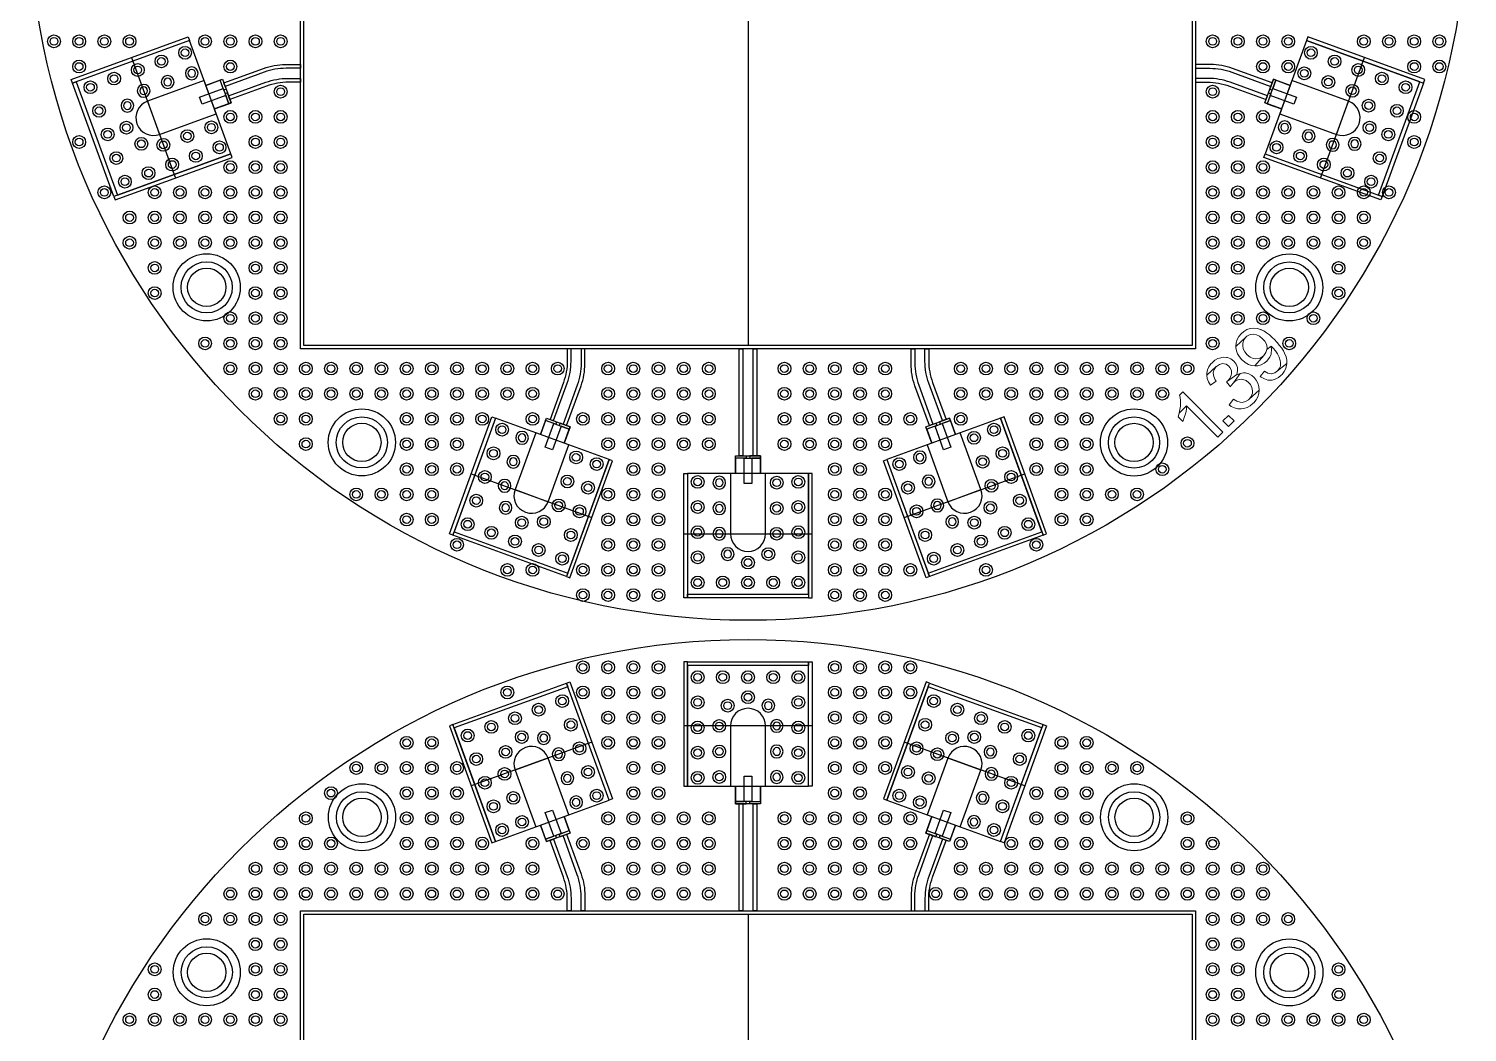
# Model space of a CAD drawing. Header units: inches. Extents: x -5.7 to 21.7, y 0 to 16.
# Drawn here: x 7.885 to 10.135, y 3.963 to 5.534 of the extents above; entities that cross this region are included whole.
import ezdxf

# ---------------------------------------------------------------- set-up
doc = ezdxf.new("R2010")
doc.units = ezdxf.units.IN
doc.header["$MEASUREMENT"] = 0
doc.layers.get('0').update_dxf_attribs({"linetype": 'CONTINUOUS'})
for name, color, linetype in [('BACKMETALIZENEGATIVE', 7, 'CONTINUOUS'), ('COMMENTS', 11, 'CONTINUOUS'), ('FRONTMETALLIZE', 90, 'CONTINUOUS'), ('HOLES', 1, 'CONTINUOUS'), ('VIA', 4, 'CONTINUOUS')]:
    doc.layers.add(name, color=color, linetype=linetype)

# ---------------------------------------------------------------- blocks, each defined once
blk = doc.blocks.new('VIA012')
at = {"layer": 'COMMENTS'}
blk.add_circle((0, 0), 0.01, dxfattribs=at)
at = {"layer": 'VIA'}
blk.add_circle((0, 0), 0.006, dxfattribs=at)
blk = doc.blocks.new('DuoDecaPCB_v2')
at = {"layer": 'BACKMETALIZENEGATIVE'}
blk.add_lwpolyline([(-0.7, 0.7), (0.7, 0.7), (0.7, -0.7), (-0.7, -0.7)], close=True, dxfattribs=at)
for centre, radius in [((0, 0), 1.125), ((-0.6038, 0.8467), 0.04), ((0.604, 0.8466), 0.04), ((-0.8466, 0.604), 0.04), ((0.8467, 0.6038), 0.04), ((-0.8467, -0.6038), 0.04), ((0.8466, -0.604), 0.04), ((-0.604, -0.8466), 0.04), ((0.6038, -0.8467), 0.04)]:
    blk.add_circle(centre, radius, dxfattribs=at)
at = {"layer": 'COMMENTS'}
for p, q in [((0.1004, 0.9896), (-0.1004, 0.9896)), ((-0.2441, 0.9643), (-0.4328, 0.8956)), ((0.4328, 0.8956), (0.2441, 0.9643)), ((0, 0.695), (0, -0.695)), ((-0.9643, -0.2441), (-0.8956, -0.4328)), ((0.8956, -0.4328), (0.9643, -0.2441)), ((-0.4328, -0.8956), (-0.2441, -0.9643)), ((0.2441, -0.9643), (0.4328, -0.8956)), ((-0.1004, -0.9896), (0.1004, -0.9896))]:
    blk.add_line(p, q, dxfattribs=at)
for points in [[(-0.0945, 0.8951), (0.0945, 0.8951), (0.0945, 1.0841), (-0.0945, 1.0841)], [(-0.3949, 0.8088), (-0.2174, 0.8735), (-0.282, 1.051), (-0.4596, 0.9864)], [(0.2174, 0.8735), (0.3949, 0.8088), (0.4596, 0.9864), (0.282, 1.051)], [(-0.0276, 0.8951), (0.0276, 0.8951), (0.0276, 0.9896), (-0.0276, 0.9896)], [(-0.332, 0.8317), (-0.2803, 0.8506), (-0.3126, 0.9394), (-0.3644, 0.9205)], [(0.2803, 0.8506), (0.332, 0.8317), (0.3644, 0.9205), (0.3126, 0.9394)], [(-0.0059, 0.8715), (-0.0059, 0.9109), (0.0059, 0.9109), (0.0059, 0.8715)], [(-0.0197, 0.8676), (-0.0197, 0.8951), (0.0197, 0.8951), (0.0197, 0.8676)], [(-0.3036, 0.8169), (-0.3171, 0.8539), (-0.306, 0.858), (-0.2925, 0.821)], [(0.2925, 0.821), (0.306, 0.858), (0.3171, 0.8539), (0.3036, 0.8169)], [(-0.3152, 0.8085), (-0.3246, 0.8344), (-0.2877, 0.8479), (-0.2782, 0.822)], [(0.2782, 0.822), (0.2877, 0.8479), (0.3246, 0.8344), (0.3152, 0.8085)], [(-0.8088, -0.3949), (-0.8735, -0.2174), (-1.051, -0.282), (-0.9864, -0.4596)], [(0.8735, -0.2174), (0.8088, -0.3949), (0.9864, -0.4596), (1.051, -0.282)], [(-0.8317, -0.332), (-0.8506, -0.2803), (-0.9394, -0.3126), (-0.9205, -0.3644)], [(-0.8085, -0.3152), (-0.8344, -0.3246), (-0.8479, -0.2877), (-0.822, -0.2782)], [(0.822, -0.2782), (0.8479, -0.2877), (0.8344, -0.3246), (0.8085, -0.3152)], [(0.8506, -0.2803), (0.8317, -0.332), (0.9205, -0.3644), (0.9394, -0.3126)], [(-0.8169, -0.3036), (-0.8539, -0.3171), (-0.858, -0.306), (-0.821, -0.2925)], [(0.821, -0.2925), (0.858, -0.306), (0.8539, -0.3171), (0.8169, -0.3036)], [(-0.2174, -0.8735), (-0.3949, -0.8088), (-0.4596, -0.9864), (-0.282, -1.051)], [(-0.2782, -0.822), (-0.2877, -0.8479), (-0.3246, -0.8344), (-0.3152, -0.8085)], [(0.3949, -0.8088), (0.2174, -0.8735), (0.282, -1.051), (0.4596, -0.9864)], [(0.3152, -0.8085), (0.3246, -0.8344), (0.2877, -0.8479), (0.2782, -0.822)], [(-0.2803, -0.8506), (-0.332, -0.8317), (-0.3644, -0.9205), (-0.3126, -0.9394)], [(-0.2925, -0.821), (-0.306, -0.858), (-0.3171, -0.8539), (-0.3036, -0.8169)], [(0.332, -0.8317), (0.2803, -0.8506), (0.3126, -0.9394), (0.3644, -0.9205)], [(0.3036, -0.8169), (0.3171, -0.8539), (0.306, -0.858), (0.2925, -0.821)], [(0.0197, -0.8676), (0.0197, -0.8951), (-0.0197, -0.8951), (-0.0197, -0.8676)], [(0.0059, -0.8715), (0.0059, -0.9109), (-0.0059, -0.9109), (-0.0059, -0.8715)], [(0.0945, -0.8951), (-0.0945, -0.8951), (-0.0945, -1.0841), (0.0945, -1.0841)], [(0.0276, -0.8951), (-0.0276, -0.8951), (-0.0276, -0.9896), (0.0276, -0.9896)]]:
    blk.add_lwpolyline(points, close=True, dxfattribs=at)
for centre in [(-0.6038, 0.8467), (0.604, 0.8466), (-0.8466, 0.604), (0.8467, 0.6038), (-0.8467, -0.6038), (0.8466, -0.604), (-0.604, -0.8466), (0.6038, -0.8467)]:
    blk.add_circle(centre, 0.0525, dxfattribs=at)
at = {"layer": 'FRONTMETALLIZE'}
for points in [[(-0.1004, 1.09), (-0.1004, 0.8951), (-0.0945, 0.8951), (-0.0945, 1.09)], [(0.0945, 1.09), (0.0945, 1.0841), (-0.0945, 1.0841), (-0.0945, 1.09)], [(0.1004, 1.09), (0.1004, 0.8951), (0.0945, 0.8951), (0.0945, 1.09)], [(-0.2785, 1.0586), (-0.2118, 0.8755), (-0.2174, 0.8735), (-0.284, 1.0566)], [(0.2785, 1.0586), (0.2118, 0.8755), (0.2174, 0.8735), (0.284, 1.0566)], [(-0.284, 1.0566), (-0.282, 1.051), (-0.4596, 0.9864), (-0.4616, 0.9919)], [(0.4616, 0.9919), (0.4596, 0.9864), (0.282, 1.051), (0.284, 1.0566)], [(-0.4671, 0.9899), (-0.4005, 0.8068), (-0.3949, 0.8088), (-0.4616, 0.9919)], [(0.4671, 0.9899), (0.4005, 0.8068), (0.3949, 0.8088), (0.4616, 0.9919)], [(-0.0197, 0.8715), (-0.0197, 0.8676), (-0.003, 0.8676), (-0.003, 0.8715)], [(-0.0079, 0.8676), (-0.0079, 0.7), (-0.0138, 0.7), (-0.0138, 0.8676)], [(0.0197, 0.8715), (0.0197, 0.8676), (0.003, 0.8676), (0.003, 0.8715)], [(0.0079, 0.7), (0.0079, 0.8676), (0.0138, 0.8676), (0.0138, 0.7)], [(-0.3166, 0.8122), (-0.3152, 0.8085), (-0.2995, 0.8142), (-0.3008, 0.8179)], [(-0.2796, 0.8257), (-0.2782, 0.822), (-0.2939, 0.8162), (-0.2953, 0.8199)], [(0.2796, 0.8257), (0.2782, 0.822), (0.2939, 0.8162), (0.2953, 0.8199)], [(0.3166, 0.8122), (0.3152, 0.8085), (0.2995, 0.8142), (0.3008, 0.8179)], [(-0.7, 0.7), (0.7, 0.7), (0.7, -0.7), (-0.7, -0.7)], [(-1.0586, -0.2785), (-0.8755, -0.2118), (-0.8735, -0.2174), (-1.0566, -0.284)], [(1.0586, -0.2785), (0.8755, -0.2118), (0.8735, -0.2174), (1.0566, -0.284)], [(-1.0566, -0.284), (-1.051, -0.282), (-0.9864, -0.4596), (-0.9919, -0.4616)], [(-0.8257, -0.2796), (-0.822, -0.2782), (-0.8162, -0.2939), (-0.8199, -0.2953)], [(0.8257, -0.2796), (0.822, -0.2782), (0.8162, -0.2939), (0.8199, -0.2953)], [(0.9919, -0.4616), (0.9864, -0.4596), (1.051, -0.282), (1.0566, -0.284)], [(-0.8122, -0.3166), (-0.8085, -0.3152), (-0.8142, -0.2995), (-0.8179, -0.3008)], [(0.8122, -0.3166), (0.8085, -0.3152), (0.8142, -0.2995), (0.8179, -0.3008)], [(-0.9899, -0.4671), (-0.8068, -0.4005), (-0.8088, -0.3949), (-0.9919, -0.4616)], [(0.9899, -0.4671), (0.8068, -0.4005), (0.8088, -0.3949), (0.9919, -0.4616)], [(-0.0079, -0.7), (-0.0079, -0.8676), (-0.0138, -0.8676), (-0.0138, -0.7)], [(0.0079, -0.8676), (0.0079, -0.7), (0.0138, -0.7), (0.0138, -0.8676)], [(-0.4671, -0.9899), (-0.4005, -0.8068), (-0.3949, -0.8088), (-0.4616, -0.9919)], [(-0.3166, -0.8122), (-0.3152, -0.8085), (-0.2995, -0.8142), (-0.3008, -0.8179)], [(0.3166, -0.8122), (0.3152, -0.8085), (0.2995, -0.8142), (0.3008, -0.8179)], [(0.4671, -0.9899), (0.4005, -0.8068), (0.3949, -0.8088), (0.4616, -0.9919)], [(-0.2796, -0.8257), (-0.2782, -0.822), (-0.2939, -0.8162), (-0.2953, -0.8199)], [(0.2796, -0.8257), (0.2782, -0.822), (0.2939, -0.8162), (0.2953, -0.8199)], [(-0.2785, -1.0586), (-0.2118, -0.8755), (-0.2174, -0.8735), (-0.284, -1.0566)], [(-0.0197, -0.8715), (-0.0197, -0.8676), (-0.003, -0.8676), (-0.003, -0.8715)], [(0.0197, -0.8715), (0.0197, -0.8676), (0.003, -0.8676), (0.003, -0.8715)], [(0.2785, -1.0586), (0.2118, -0.8755), (0.2174, -0.8735), (0.284, -1.0566)], [(-0.1004, -1.09), (-0.1004, -0.8951), (-0.0945, -0.8951), (-0.0945, -1.09)], [(0.1004, -1.09), (0.1004, -0.8951), (0.0945, -0.8951), (0.0945, -1.09)], [(-0.4616, -0.9919), (-0.4596, -0.9864), (-0.282, -1.051), (-0.284, -1.0566)], [(0.284, -1.0566), (0.282, -1.051), (0.4596, -0.9864), (0.4616, -0.9919)], [(-0.0945, -1.09), (-0.0945, -1.0841), (0.0945, -1.0841), (0.0945, -1.09)]]:
    blk.add_lwpolyline(points, close=True, dxfattribs=at)
for points in [[(0.0059, 0.8715), (0.0197, 0.8715), (0.0197, 0.8951), (0.0276, 0.8951), (0.0276, 0.9896, 1), (-0.0276, 0.9896), (-0.0276, 0.8951), (-0.0197, 0.8951), (-0.0197, 0.8715), (-0.0059, 0.8715), (-0.0059, 0.9109), (0.0059, 0.9109), (0.0059, 0.8715)], [(-0.2925, 0.821), (-0.2796, 0.8257), (-0.2877, 0.8479), (-0.2803, 0.8506), (-0.3126, 0.9394, 1), (-0.3644, 0.9205), (-0.332, 0.8317), (-0.3246, 0.8344), (-0.3166, 0.8122), (-0.3036, 0.8169), (-0.3171, 0.8539), (-0.306, 0.858), (-0.2925, 0.821)], [(0.3036, 0.8169), (0.3166, 0.8122), (0.3246, 0.8344), (0.332, 0.8317), (0.3644, 0.9205, 1), (0.3126, 0.9394), (0.2803, 0.8506), (0.2877, 0.8479), (0.2796, 0.8257), (0.2925, 0.821), (0.306, 0.858), (0.3171, 0.8539), (0.3036, 0.8169)], [(-0.3041, 0.8125), (-0.2828, 0.754, -0.087489), (-0.2768, 0.7198), (-0.2768, 0.7), (-0.2827, 0.7), (-0.2827, 0.7187, 0.087489), (-0.2887, 0.7529), (-0.3097, 0.8105)], [(-0.261, 0.7), (-0.261, 0.7226, 0.087489), (-0.2671, 0.7568), (-0.2893, 0.8179), (-0.2838, 0.82), (-0.2612, 0.7578, -0.087489), (-0.2551, 0.7236), (-0.2551, 0.7)], [(0.261, 0.7), (0.261, 0.7226, -0.087489), (0.2671, 0.7568), (0.2893, 0.8179), (0.2838, 0.82), (0.2612, 0.7578, 0.087489), (0.2551, 0.7236), (0.2551, 0.7)], [(0.3041, 0.8125), (0.2828, 0.754, 0.087489), (0.2768, 0.7198), (0.2768, 0.7), (0.2827, 0.7), (0.2827, 0.7187, -0.087489), (0.2887, 0.7529), (0.3097, 0.8105)], [(-0.7, -0.261), (-0.7226, -0.261, 0.087489), (-0.7568, -0.2671), (-0.8179, -0.2893), (-0.82, -0.2838), (-0.7578, -0.2612, -0.087489), (-0.7236, -0.2551), (-0.7, -0.2551)], [(0.7, -0.261), (0.7226, -0.261, -0.087489), (0.7568, -0.2671), (0.8179, -0.2893), (0.82, -0.2838), (0.7578, -0.2612, 0.087489), (0.7236, -0.2551), (0.7, -0.2551)], [(-0.821, -0.2925), (-0.8257, -0.2796), (-0.8479, -0.2877), (-0.8506, -0.2803), (-0.9394, -0.3126, 1), (-0.9205, -0.3644), (-0.8317, -0.332), (-0.8344, -0.3246), (-0.8122, -0.3166), (-0.8169, -0.3036), (-0.8539, -0.3171), (-0.858, -0.306), (-0.821, -0.2925)], [(-0.8125, -0.3041), (-0.754, -0.2828, -0.087489), (-0.7198, -0.2768), (-0.7, -0.2768), (-0.7, -0.2827), (-0.7187, -0.2827, 0.087489), (-0.7529, -0.2887), (-0.8105, -0.3097)], [(0.8125, -0.3041), (0.754, -0.2828, 0.087489), (0.7198, -0.2768), (0.7, -0.2768), (0.7, -0.2827), (0.7187, -0.2827, -0.087489), (0.7529, -0.2887), (0.8105, -0.3097)], [(0.8169, -0.3036), (0.8122, -0.3166), (0.8344, -0.3246), (0.8317, -0.332), (0.9205, -0.3644, 1), (0.9394, -0.3126), (0.8506, -0.2803), (0.8479, -0.2877), (0.8257, -0.2796), (0.821, -0.2925), (0.858, -0.306), (0.8539, -0.3171), (0.8169, -0.3036)], [(-0.3041, -0.8125), (-0.2828, -0.754, 0.087489), (-0.2768, -0.7198), (-0.2768, -0.7), (-0.2827, -0.7), (-0.2827, -0.7187, -0.087489), (-0.2887, -0.7529), (-0.3097, -0.8105)], [(-0.261, -0.7), (-0.261, -0.7226, -0.087489), (-0.2671, -0.7568), (-0.2893, -0.8179), (-0.2838, -0.82), (-0.2612, -0.7578, 0.087489), (-0.2551, -0.7236), (-0.2551, -0.7)], [(0.261, -0.7), (0.261, -0.7226, 0.087489), (0.2671, -0.7568), (0.2893, -0.8179), (0.2838, -0.82), (0.2612, -0.7578, -0.087489), (0.2551, -0.7236), (0.2551, -0.7)], [(0.3041, -0.8125), (0.2828, -0.754, -0.087489), (0.2768, -0.7198), (0.2768, -0.7), (0.2827, -0.7), (0.2827, -0.7187, 0.087489), (0.2887, -0.7529), (0.3097, -0.8105)], [(-0.3036, -0.8169), (-0.3166, -0.8122), (-0.3246, -0.8344), (-0.332, -0.8317), (-0.3644, -0.9205, 1), (-0.3126, -0.9394), (-0.2803, -0.8506), (-0.2877, -0.8479), (-0.2796, -0.8257), (-0.2925, -0.821), (-0.306, -0.858), (-0.3171, -0.8539), (-0.3036, -0.8169)], [(0.2925, -0.821), (0.2796, -0.8257), (0.2877, -0.8479), (0.2803, -0.8506), (0.3126, -0.9394, 1), (0.3644, -0.9205), (0.332, -0.8317), (0.3246, -0.8344), (0.3166, -0.8122), (0.3036, -0.8169), (0.3171, -0.8539), (0.306, -0.858), (0.2925, -0.821)], [(-0.0059, -0.8715), (-0.0197, -0.8715), (-0.0197, -0.8951), (-0.0276, -0.8951), (-0.0276, -0.9896, 1), (0.0276, -0.9896), (0.0276, -0.8951), (0.0197, -0.8951), (0.0197, -0.8715), (0.0059, -0.8715), (0.0059, -0.9109), (-0.0059, -0.9109), (-0.0059, -0.8715)]]:
    blk.add_lwpolyline(points, format="xyb", close=True, dxfattribs=at)
at = {"layer": 'FRONTMETALLIZE', "lineweight": 0}
for points in [[(0.7712, -0.6764), (0.7712, -0.6764), (0.7675, -0.6809), (0.7649, -0.6856), (0.7634, -0.6907), (0.763, -0.6963), (0.7785, -0.6818), (0.7805, -0.6801), (0.7853, -0.6778), (0.7909, -0.6772), (0.7953, -0.6781), (0.8002, -0.6804), (0.8049, -0.6842), (0.8082, -0.6882), (0.8108, -0.693), (0.8118, -0.698), (0.8117, -0.7009), (0.8184, -0.696), (0.82, -0.6975), (0.8214, -0.699), (0.8251, -0.7034), (0.8282, -0.708), (0.831, -0.7134), (0.8326, -0.7182), (0.8331, -0.7214), (0.8327, -0.727), (0.8314, -0.7302), (0.828, -0.7348), (0.8428, -0.7233), (0.8427, -0.718), (0.8416, -0.7126), (0.8394, -0.7069), (0.8376, -0.7034), (0.8349, -0.6992), (0.8316, -0.6947), (0.8276, -0.6901), (0.8229, -0.6852), (0.8204, -0.6827), (0.8155, -0.6784), (0.811, -0.6748), (0.8067, -0.6721), (0.8027, -0.6702), (0.8021, -0.67), (0.7965, -0.6684), (0.791, -0.6679), (0.7857, -0.6685), (0.7804, -0.6701), (0.7755, -0.6728)], [(0.763, -0.6963), (0.763, -0.6978), (0.7639, -0.703), (0.7658, -0.7079), (0.7687, -0.7127), (0.7726, -0.7172), (0.7733, -0.7179), (0.7779, -0.7216), (0.7827, -0.7244), (0.7877, -0.7261), (0.7929, -0.7267), (0.8068, -0.7105), (0.8044, -0.7126), (0.7996, -0.715), (0.7941, -0.7157), (0.7903, -0.7152), (0.7854, -0.7132), (0.7808, -0.7096), (0.7808, -0.7096), (0.7771, -0.705), (0.7747, -0.7001), (0.7738, -0.6949), (0.7738, -0.6914), (0.7754, -0.6862), (0.7785, -0.6818)], [(0.8117, -0.7009), (0.8101, -0.706), (0.8068, -0.7105), (0.7929, -0.7267), (0.7973, -0.7265), (0.8026, -0.7252), (0.8073, -0.7227), (0.8117, -0.7192), (0.8128, -0.718), (0.816, -0.7134), (0.8181, -0.7082), (0.8183, -0.7071), (0.819, -0.7015), (0.8184, -0.696)], [(0.7258, -0.7218), (0.7241, -0.7236), (0.7208, -0.7283), (0.7186, -0.7332), (0.7176, -0.7384), (0.7175, -0.7412), (0.7323, -0.7279), (0.7326, -0.7276), (0.7373, -0.7245), (0.7424, -0.7233), (0.7477, -0.7243), (0.7523, -0.7274), (0.7539, -0.7293), (0.7563, -0.7341), (0.7563, -0.7393), (0.7558, -0.7412), (0.7535, -0.7463), (0.75, -0.7507), (0.7647, -0.7403), (0.7659, -0.7346), (0.7656, -0.7293), (0.7637, -0.7242), (0.7604, -0.7197), (0.7598, -0.7192), (0.7553, -0.716), (0.75, -0.7139), (0.7485, -0.7136), (0.7431, -0.7134), (0.7374, -0.7145), (0.735, -0.7154), (0.7302, -0.7181)], [(0.7175, -0.7412), (0.7183, -0.7464), (0.7202, -0.7517), (0.7232, -0.7568), (0.7322, -0.7505), (0.7308, -0.7484), (0.7284, -0.7432), (0.7276, -0.7382), (0.7276, -0.7378), (0.729, -0.7326), (0.7323, -0.7279)], [(0.7487, -0.7519), (0.7546, -0.7595), (0.7559, -0.7574), (0.7592, -0.7532), (0.7697, -0.7386), (0.7645, -0.741), (0.7647, -0.7403), (0.75, -0.7507)], [(0.7697, -0.7386), (0.7592, -0.7532), (0.7613, -0.7513), (0.766, -0.7487), (0.7713, -0.7478), (0.7739, -0.748), (0.779, -0.7497), (0.7836, -0.7531), (0.7859, -0.7559), (0.7883, -0.7608), (0.7892, -0.7661), (0.7889, -0.7695), (0.7871, -0.7746), (0.7838, -0.779), (0.7995, -0.7647), (0.7991, -0.7591), (0.7976, -0.7539), (0.7951, -0.7491), (0.7915, -0.7448), (0.7883, -0.7419), (0.7834, -0.7391), (0.7784, -0.7377), (0.775, -0.7376)], [(0.8078, -0.7353), (0.8011, -0.7433), (0.8027, -0.7445), (0.8078, -0.7473), (0.8129, -0.7489), (0.8181, -0.7492), (0.8197, -0.749), (0.8248, -0.7477), (0.8296, -0.7451), (0.8342, -0.7413), (0.8353, -0.7402), (0.8387, -0.7356), (0.8412, -0.7307), (0.8425, -0.7255), (0.8428, -0.7233), (0.828, -0.7348), (0.824, -0.7378), (0.8189, -0.7392), (0.8182, -0.7392), (0.8132, -0.7382)], [(0.7592, -0.779), (0.7526, -0.7877), (0.7559, -0.7902), (0.7608, -0.7926), (0.766, -0.794), (0.7715, -0.7942), (0.7758, -0.7937), (0.7808, -0.792), (0.7856, -0.7893), (0.7901, -0.7854), (0.7911, -0.7844), (0.7947, -0.7799), (0.7973, -0.7751), (0.7989, -0.77), (0.7995, -0.7647), (0.7838, -0.779), (0.7831, -0.7797), (0.7784, -0.7828), (0.7731, -0.7839), (0.7699, -0.7837), (0.7648, -0.7821)], [(0.6799, -0.7676), (0.675, -0.7726), (0.6759, -0.776), (0.6766, -0.7815), (0.6765, -0.7878), (0.6764, -0.7899), (0.6756, -0.7953), (0.6744, -0.8008), (0.6861, -0.7892), (0.7351, -0.8382), (0.7428, -0.8305)], [(0.6744, -0.8008), (0.6726, -0.8064), (0.6801, -0.8138), (0.6806, -0.8127), (0.6824, -0.8076), (0.6842, -0.8018), (0.6846, -0.8002), (0.6857, -0.7944), (0.6861, -0.7892)], [(0.7516, -0.8218), (0.7428, -0.813), (0.7516, -0.8043), (0.7603, -0.813), (0.7516, -0.8218)]]:
    blk.add_lwpolyline(points, close=True, dxfattribs=at)
at = {"layer": 'FRONTMETALLIZE'}
for centre, radius in [((0, 0), 1.125), ((-0.6038, 0.8467), 0.04), ((0.604, 0.8466), 0.04), ((-0.8466, 0.604), 0.04), ((0.8467, 0.6038), 0.04), ((-0.8467, -0.6038), 0.04), ((0.8466, -0.604), 0.04), ((-0.604, -0.8466), 0.04), ((0.6038, -0.8467), 0.04)]:
    blk.add_circle(centre, radius, dxfattribs=at)
at = {"layer": 'HOLES'}
blk.add_lwpolyline([(-0.695, 0.695), (0.695, 0.695), (0.695, -0.695), (-0.695, -0.695)], close=True, dxfattribs=at)
for centre in [(-0.6038, 0.8467), (0.604, 0.8466), (-0.8466, 0.604), (0.8467, 0.6038), (-0.8467, -0.6038), (0.8466, -0.604), (-0.604, -0.8466), (0.6038, -0.8467)]:
    blk.add_circle(centre, 0.03, dxfattribs=at)
at = {"layer": 'VIA'}
for p, rotation in [((-0.2582, 1.0814), 89.99999999989895), ((-0.2188, 1.0814), 89.99999999989895), ((-0.1794, 1.0814), 89.99999999989895), ((-0.14, 1.0814), 89.99999999989895), ((0.1358, 1.0814), 89.99999999989895), ((0.1752, 1.0814), 89.99999999989895), ((0.2146, 1.0814), 89.99999999989895), ((0.254, 1.0814), 89.99999999989895), ((-0.3764, 1.042), 89.99999999989895), ((-0.2906, 1.0285), 20), ((-0.2582, 1.042), 89.99999999989895), ((-0.2188, 1.042), 89.99999999989895), ((-0.1794, 1.042), 89.99999999989895), ((-0.14, 1.042), 89.99999999989895), ((-0.0318, 1.0214), 314.9999999999997), ((0, 1.0346), 269.9999999999999), ((0.1358, 1.042), 89.99999999989895), ((0.1752, 1.042), 89.99999999989895), ((0.2146, 1.042), 89.99999999989895), ((0.254, 1.042), 89.99999999989895), ((0.2906, 1.0285), 340), ((-0.3645, 1.0016), 20), ((-0.3275, 1.015), 20), ((-0.2188, 1.0026), 89.99999999989895), ((-0.1794, 1.0026), 89.99999999989895), ((-0.14, 1.0026), 89.99999999989895), ((0.1358, 1.0026), 89.99999999989895), ((0.1752, 1.0026), 89.99999999989895), ((0.2146, 1.0026), 89.99999999989895), ((0.3275, 1.015), 340), ((0.3645, 1.0016), 340), ((-0.4015, 0.9881), 20), ((-0.2771, 0.9915), 20), ((0.2771, 0.9915), 340), ((0.4015, 0.9881), 340), ((-0.534, 0.9632), 89.99999999989895), ((-0.4946, 0.9632), 89.99999999989895), ((-0.4385, 0.9746), 20), ((-0.3539, 0.9722), 289.9999999999999), ((-0.2188, 0.9632), 89.99999999989895), ((-0.1794, 0.9632), 89.99999999989895), ((-0.14, 0.9632), 89.99999999989895), ((0.1358, 0.9632), 89.99999999989895), ((0.1752, 0.9632), 89.99999999989895), ((0.2146, 0.9632), 89.99999999989895), ((0.3194, 0.9707), 294.9999999999997), ((0.3539, 0.9722), 249.9999999999999), ((0.4385, 0.9746), 340), ((0.4904, 0.9632), 89.99999999989895), ((0.5298, 0.9632), 89.99999999989895), ((-0.4251, 0.9377), 20), ((-0.3792, 0.9489), 334.9999999999996), ((-0.2636, 0.9545), 20), ((0.2636, 0.9545), 340), ((0.2962, 0.9453), 340), ((0.4251, 0.9377), 340), ((-0.6128, 0.9238), 89.99999999989895), ((-0.5734, 0.9238), 89.99999999989895), ((-0.534, 0.9238), 89.99999999989895), ((-0.4946, 0.9238), 89.99999999989895), ((-0.4552, 0.9238), 89.99999999989895), ((-0.3808, 0.9145), 20), ((-0.2502, 0.9175), 20), ((-0.1794, 0.9238), 89.99999999989895), ((-0.14, 0.9238), 89.99999999989895), ((0.1358, 0.9238), 89.99999999989895), ((0.1752, 0.9238), 89.99999999989895), ((0.2146, 0.9238), 89.99999999989895), ((0.2502, 0.9175), 340), ((0.4904, 0.9238), 89.99999999989895), ((0.5298, 0.9238), 89.99999999989895), ((0.5692, 0.9238), 89.99999999989895), ((0.6086, 0.9238), 89.99999999989895), ((-0.4116, 0.9007), 20), ((0.2825, 0.9077), 340), ((0.4116, 0.9007), 340), ((-0.6522, 0.8844), 89.99999999989895), ((-0.534, 0.8844), 89.99999999989895), ((-0.4946, 0.8844), 89.99999999989895), ((-0.4552, 0.8844), 89.99999999989895), ((-0.3671, 0.8769), 20), ((-0.2367, 0.8805), 20), ((-0.1794, 0.8844), 89.99999999989895), ((-0.14, 0.8844), 89.99999999989895), ((0.1358, 0.8844), 89.99999999989895), ((0.1752, 0.8844), 89.99999999989895), ((0.2367, 0.8805), 340), ((0.2688, 0.8701), 340), ((0.451, 0.8844), 89.99999999989895), ((0.4904, 0.8844), 89.99999999989895), ((0.5298, 0.8844), 89.99999999989895), ((-0.6916, 0.845), 89.99999999989895), ((-0.534, 0.845), 89.99999999989895), ((-0.4946, 0.845), 89.99999999989895), ((-0.4552, 0.845), 89.99999999989895), ((-0.3981, 0.8637), 20), ((-0.2188, 0.845), 89.99999999989895), ((-0.1794, 0.845), 89.99999999989895), ((-0.14, 0.845), 89.99999999989895), ((-0.1006, 0.845), 89.99999999989895), ((-0.0612, 0.845), 89.99999999989895), ((0.057, 0.845), 89.99999999989895), ((0.0964, 0.845), 89.99999999989895), ((0.1358, 0.845), 89.99999999989895), ((0.1752, 0.845), 89.99999999989895), ((0.2146, 0.845), 89.99999999989895), ((0.254, 0.845), 89.99999999989895), ((0.3981, 0.8637), 340), ((0.451, 0.845), 89.99999999989895), ((0.4904, 0.845), 89.99999999989895), ((0.5298, 0.845), 89.99999999989895), ((0.6874, 0.845), 89.99999999989895), ((-0.3847, 0.8267), 20), ((-0.3534, 0.8394), 20), ((0.3847, 0.8267), 340), ((-0.731, 0.8056), 89.99999999989895), ((-0.6916, 0.8056), 89.99999999989895), ((-0.6522, 0.8056), 89.99999999989895), ((-0.534, 0.8056), 89.99999999989895), ((-0.4946, 0.8056), 89.99999999989895), ((-0.4552, 0.8056), 89.99999999989895), ((-0.4158, 0.8056), 89.99999999989895), ((-0.337, 0.8056), 89.99999999989895), ((-0.2582, 0.8056), 89.99999999989895), ((-0.2188, 0.8056), 89.99999999989895), ((-0.1794, 0.8056), 89.99999999989895), ((-0.14, 0.8056), 89.99999999989895), ((-0.1006, 0.8056), 89.99999999989895), ((-0.0612, 0.8056), 89.99999999989895), ((0.057, 0.8056), 89.99999999989895), ((0.0964, 0.8056), 89.99999999989895), ((0.1358, 0.8056), 89.99999999989895), ((0.1752, 0.8056), 89.99999999989895), ((0.2146, 0.8056), 89.99999999989895), ((0.254, 0.8056), 89.99999999989895), ((0.3328, 0.8056), 89.99999999989895), ((0.4116, 0.8056), 89.99999999989895), ((0.451, 0.8056), 89.99999999989895), ((0.4904, 0.8056), 89.99999999989895), ((0.5298, 0.8056), 89.99999999989895), ((0.6874, 0.8056), 89.99999999989895), ((0.7268, 0.8056), 89.99999999989895), ((-0.7704, 0.7662), 89.99999999989895), ((-0.731, 0.7662), 89.99999999989895), ((-0.6916, 0.7662), 89.99999999989895), ((-0.6522, 0.7662), 89.99999999989895), ((-0.6128, 0.7662), 89.99999999989895), ((-0.5734, 0.7662), 89.99999999989895), ((-0.534, 0.7662), 89.99999999989895), ((-0.4946, 0.7662), 89.99999999989895), ((-0.4552, 0.7662), 89.99999999989895), ((-0.4158, 0.7662), 89.99999999989895), ((-0.3764, 0.7662), 89.99999999989895), ((-0.337, 0.7662), 89.99999999989895), ((-0.2188, 0.7662), 89.99999999989895), ((-0.1794, 0.7662), 89.99999999989895), ((-0.14, 0.7662), 89.99999999989895), ((-0.1006, 0.7662), 89.99999999989895), ((-0.0612, 0.7662), 89.99999999989895), ((0.057, 0.7662), 89.99999999989895), ((0.0964, 0.7662), 89.99999999989895), ((0.1358, 0.7662), 89.99999999989895), ((0.1752, 0.7662), 89.99999999989895), ((0.2146, 0.7662), 89.99999999989895), ((0.3328, 0.7662), 89.99999999989895), ((0.3722, 0.7662), 89.99999999989895), ((0.4116, 0.7662), 89.99999999989895), ((0.451, 0.7662), 89.99999999989895), ((0.4904, 0.7662), 89.99999999989895), ((0.5298, 0.7662), 89.99999999989895), ((0.5692, 0.7662), 89.99999999989895), ((0.6086, 0.7662), 89.99999999989895), ((0.648, 0.7662), 89.99999999989895), ((0.6874, 0.7662), 89.99999999989895), ((0.7268, 0.7662), 89.99999999989895), ((0.7662, 0.7662), 89.99999999989895), ((0.8056, 0.7662), 89.99999999989895), ((-0.8098, 0.7268), 89.99999999989895), ((-0.7704, 0.7268), 89.99999999989895), ((-0.731, 0.7268), 89.99999999989895), ((-0.6916, 0.7268), 89.99999999989895), ((-0.6522, 0.7268), 89.99999999989895), ((-0.6128, 0.7268), 89.99999999989895), ((-0.5734, 0.7268), 89.99999999989895), ((-0.534, 0.7268), 89.99999999989895), ((-0.4946, 0.7268), 89.99999999989895), ((-0.4552, 0.7268), 89.99999999989895), ((-0.4158, 0.7268), 89.99999999989895), ((-0.3764, 0.7268), 89.99999999989895), ((-0.337, 0.7268), 89.99999999989895), ((-0.2976, 0.7268), 89.99999999989895), ((-0.2188, 0.7268), 89.99999999989895), ((-0.1794, 0.7268), 89.99999999989895), ((-0.14, 0.7268), 89.99999999989895), ((-0.1006, 0.7268), 89.99999999989895), ((-0.0612, 0.7268), 89.99999999989895), ((0.057, 0.7268), 89.99999999989895), ((0.0964, 0.7268), 89.99999999989895), ((0.1358, 0.7268), 89.99999999989895), ((0.1752, 0.7268), 89.99999999989895), ((0.2146, 0.7268), 89.99999999989895), ((0.2934, 0.7268), 89.99999999989895), ((0.3328, 0.7268), 89.99999999989895), ((0.3722, 0.7268), 89.99999999989895), ((0.4116, 0.7268), 89.99999999989895), ((0.451, 0.7268), 89.99999999989895), ((0.4904, 0.7268), 89.99999999989895), ((0.5298, 0.7268), 89.99999999989895), ((0.5692, 0.7268), 89.99999999989895), ((0.6086, 0.7268), 89.99999999989895), ((0.648, 0.7268), 89.99999999989895), ((0.6874, 0.7268), 89.99999999989895), ((0.7268, 0.7268), 89.99999999989895), ((0.7662, 0.7268), 89.99999999989895), ((0.8056, 0.7268), 89.99999999989895), ((-0.8492, 0.6874), 89.99999999989895), ((-0.8098, 0.6874), 89.99999999989895), ((-0.7704, 0.6874), 89.99999999989895), ((-0.731, 0.6874), 89.99999999989895), ((0.7268, 0.6874), 89.99999999989895), ((0.7662, 0.6874), 89.99999999989895), ((0.8056, 0.6874), 89.99999999989895), ((0.845, 0.6874), 89.99999999989895), ((-0.7704, 0.648), 89.99999999989895), ((-0.731, 0.648), 89.99999999989895), ((0.7268, 0.648), 89.99999999989895), ((0.7662, 0.648), 89.99999999989895), ((-0.928, 0.6086), 89.99999999989895), ((-0.7704, 0.6086), 89.99999999989895), ((-0.731, 0.6086), 89.99999999989895), ((0.7268, 0.6086), 89.99999999989895), ((0.7662, 0.6086), 89.99999999989895), ((0.9238, 0.6086), 89.99999999989895), ((-0.928, 0.5692), 89.99999999989895), ((-0.7704, 0.5692), 89.99999999989895), ((-0.731, 0.5692), 89.99999999989895), ((0.7268, 0.5692), 89.99999999989895), ((0.7662, 0.5692), 89.99999999989895), ((0.9238, 0.5692), 89.99999999989895), ((-0.9674, 0.5298), 89.99999999989895), ((-0.928, 0.5298), 89.99999999989895), ((-0.8886, 0.5298), 89.99999999989895), ((-0.8492, 0.5298), 89.99999999989895), ((-0.8098, 0.5298), 89.99999999989895), ((-0.7704, 0.5298), 89.99999999989895), ((-0.731, 0.5298), 89.99999999989895), ((0.7268, 0.5298), 89.99999999989895), ((0.7662, 0.5298), 89.99999999989895), ((0.8056, 0.5298), 89.99999999989895), ((0.845, 0.5298), 89.99999999989895), ((0.8844, 0.5298), 89.99999999989895), ((0.9238, 0.5298), 89.99999999989895), ((0.9632, 0.5298), 89.99999999989895), ((-1.0856, -0.2188), 89.99999999989895), ((-1.0462, -0.2188), 89.99999999989895), ((-1.0068, -0.2188), 89.99999999989895), ((-0.9674, -0.2188), 89.99999999989895), ((-0.8805, -0.2367), 109.9999999999999), ((-0.8492, -0.2188), 89.99999999989895), ((-0.8098, -0.2188), 89.99999999989895), ((-0.7704, -0.2188), 89.99999999989895), ((-0.731, -0.2188), 89.99999999989895), ((0.7268, -0.2188), 89.99999999989895), ((0.7662, -0.2188), 89.99999999989895), ((0.8056, -0.2188), 89.99999999989895), ((0.845, -0.2188), 89.99999999989895), ((0.8805, -0.2367), 249.9999999999999), ((0.9632, -0.2188), 89.99999999989895), ((1.0026, -0.2188), 89.99999999989895), ((1.042, -0.2188), 89.99999999989895), ((1.0814, -0.2188), 89.99999999989895), ((-0.9175, -0.2502), 109.9999999999999), ((0.9175, -0.2502), 249.9999999999999), ((-1.0462, -0.2582), 89.99999999989895), ((-0.9915, -0.2771), 109.9999999999999), ((-0.9545, -0.2636), 109.9999999999999), ((-0.8098, -0.2582), 89.99999999989895), ((0.8056, -0.2582), 89.99999999989895), ((0.845, -0.2582), 89.99999999989895), ((0.8701, -0.2688), 249.9999999999999), ((0.9077, -0.2825), 249.9999999999999), ((0.9545, -0.2636), 249.9999999999999), ((0.9915, -0.2771), 249.9999999999999), ((1.042, -0.2582), 89.99999999989895), ((1.0814, -0.2582), 89.99999999989895), ((-1.0285, -0.2906), 109.9999999999999), ((-0.731, -0.2976), 89.99999999989895), ((0.7268, -0.2976), 89.99999999989895), ((0.9453, -0.2962), 249.9999999999999), ((1.0285, -0.2906), 249.9999999999999), ((-1.015, -0.3275), 109.9999999999999), ((0.9707, -0.3194), 204.9999999999995), ((1.015, -0.3275), 249.9999999999999), ((-0.8098, -0.337), 89.99999999989895), ((-0.7704, -0.337), 89.99999999989895), ((-0.731, -0.337), 89.99999999989895), ((0.7268, -0.337), 89.99999999989895), ((0.7662, -0.337), 89.99999999989895), ((0.8056, -0.337), 89.99999999989895), ((1.042, -0.337), 89.99999999989895), ((-1.0016, -0.3645), 109.9999999999999), ((-0.9722, -0.3539), 19.99999999999987), ((-0.8769, -0.3671), 109.9999999999999), ((-0.8394, -0.3534), 109.9999999999999), ((0.9722, -0.3539), 159.9999999999999), ((1.0016, -0.3645), 249.9999999999999), ((-1.0462, -0.3764), 89.99999999989895), ((-0.9489, -0.3792), 64.9999999999996), ((-0.9145, -0.3808), 109.9999999999999), ((-0.8267, -0.3847), 109.9999999999999), ((-0.7704, -0.3764), 89.99999999989895), ((-0.731, -0.3764), 89.99999999989895), ((0.7268, -0.3764), 89.99999999989895), ((0.7662, -0.3764), 89.99999999989895), ((0.8267, -0.3847), 249.9999999999999), ((1.042, -0.3764), 89.99999999989895), ((-0.9881, -0.4015), 109.9999999999999), ((-0.9007, -0.4116), 109.9999999999999), ((-0.8637, -0.3981), 109.9999999999999), ((0.8637, -0.3981), 249.9999999999999), ((0.9007, -0.4116), 249.9999999999999), ((0.9881, -0.4015), 249.9999999999999), ((-0.9746, -0.4385), 109.9999999999999), ((-0.9377, -0.4251), 109.9999999999999), ((-0.8098, -0.4158), 89.99999999989895), ((-0.7704, -0.4158), 89.99999999989895), ((-0.731, -0.4158), 89.99999999989895), ((0.7268, -0.4158), 89.99999999989895), ((0.7662, -0.4158), 89.99999999989895), ((0.8056, -0.4158), 89.99999999989895), ((0.9377, -0.4251), 249.9999999999999), ((0.9746, -0.4385), 249.9999999999999), ((-1.0068, -0.4552), 89.99999999989895), ((-0.928, -0.4552), 89.99999999989895), ((-0.8886, -0.4552), 89.99999999989895), ((-0.8492, -0.4552), 89.99999999989895), ((-0.8098, -0.4552), 89.99999999989895), ((-0.7704, -0.4552), 89.99999999989895), ((-0.731, -0.4552), 89.99999999989895), ((0.7268, -0.4552), 89.99999999989895), ((0.7662, -0.4552), 89.99999999989895), ((0.8056, -0.4552), 89.99999999989895), ((0.845, -0.4552), 89.99999999989895), ((0.8844, -0.4552), 89.99999999989895), ((0.9238, -0.4552), 89.99999999989895), ((0.9632, -0.4552), 89.99999999989895), ((1.0026, -0.4552), 89.99999999989895), ((-0.9674, -0.4946), 89.99999999989895), ((-0.928, -0.4946), 89.99999999989895), ((-0.8886, -0.4946), 89.99999999989895), ((-0.8492, -0.4946), 89.99999999989895), ((-0.8098, -0.4946), 89.99999999989895), ((-0.7704, -0.4946), 89.99999999989895), ((-0.731, -0.4946), 89.99999999989895), ((0.7268, -0.4946), 89.99999999989895), ((0.7662, -0.4946), 89.99999999989895), ((0.8056, -0.4946), 89.99999999989895), ((0.845, -0.4946), 89.99999999989895), ((0.8844, -0.4946), 89.99999999989895), ((0.9238, -0.4946), 89.99999999989895), ((0.9632, -0.4946), 89.99999999989895), ((-0.9674, -0.534), 89.99999999989895), ((-0.928, -0.534), 89.99999999989895), ((-0.8886, -0.534), 89.99999999989895), ((-0.8492, -0.534), 89.99999999989895), ((-0.8098, -0.534), 89.99999999989895), ((-0.7704, -0.534), 89.99999999989895), ((-0.731, -0.534), 89.99999999989895), ((0.7268, -0.534), 89.99999999989895), ((0.7662, -0.534), 89.99999999989895), ((0.8056, -0.534), 89.99999999989895), ((0.845, -0.534), 89.99999999989895), ((0.8844, -0.534), 89.99999999989895), ((0.9238, -0.534), 89.99999999989895), ((0.9632, -0.534), 89.99999999989895), ((-0.928, -0.5734), 89.99999999989895), ((-0.7704, -0.5734), 89.99999999989895), ((-0.731, -0.5734), 89.99999999989895), ((0.7268, -0.5734), 89.99999999989895), ((0.7662, -0.5734), 89.99999999989895), ((0.9238, -0.5734), 89.99999999989895), ((-0.928, -0.6128), 89.99999999989895), ((-0.7704, -0.6128), 89.99999999989895), ((-0.731, -0.6128), 89.99999999989895), ((0.7268, -0.6128), 89.99999999989895), ((0.7662, -0.6128), 89.99999999989895), ((0.9238, -0.6128), 89.99999999989895), ((-0.8098, -0.6522), 89.99999999989895), ((-0.7704, -0.6522), 89.99999999989895), ((-0.731, -0.6522), 89.99999999989895), ((0.7268, -0.6522), 89.99999999989895), ((0.7662, -0.6522), 89.99999999989895), ((0.8056, -0.6522), 89.99999999989895), ((0.8844, -0.6522), 89.99999999989895), ((-0.8492, -0.6916), 89.99999999989895), ((-0.8098, -0.6916), 89.99999999989895), ((-0.7704, -0.6916), 89.99999999989895), ((-0.731, -0.6916), 89.99999999989895), ((0.7268, -0.6916), 179.9999999998989), ((0.8466, -0.6916), 89.99999999989895), ((-0.8098, -0.731), 89.99999999989895), ((-0.7704, -0.731), 89.99999999989895), ((-0.731, -0.731), 89.99999999989895), ((-0.6916, -0.731), 89.99999999989895), ((-0.6522, -0.731), 89.99999999989895), ((-0.6128, -0.731), 89.99999999989895), ((-0.5734, -0.731), 89.99999999989895), ((-0.534, -0.731), 89.99999999989895), ((-0.4946, -0.731), 89.99999999989895), ((-0.4552, -0.731), 89.99999999989895), ((-0.4158, -0.731), 89.99999999989895), ((-0.3764, -0.731), 89.99999999989895), ((-0.337, -0.731), 89.99999999989895), ((-0.2976, -0.731), 89.99999999989895), ((-0.2188, -0.731), 89.99999999989895), ((-0.1794, -0.731), 89.99999999989895), ((-0.14, -0.731), 89.99999999989895), ((-0.1006, -0.731), 89.99999999989895), ((-0.0612, -0.731), 89.99999999989895), ((0.057, -0.731), 89.99999999989895), ((0.0964, -0.731), 89.99999999989895), ((0.1358, -0.731), 89.99999999989895), ((0.1752, -0.731), 89.99999999989895), ((0.2146, -0.731), 89.99999999989895), ((0.3328, -0.731), 89.99999999989895), ((0.3722, -0.731), 89.99999999989895), ((0.4116, -0.731), 89.99999999989895), ((0.451, -0.731), 89.99999999989895), ((0.4904, -0.731), 89.99999999989895), ((0.5298, -0.731), 89.99999999989895), ((0.5692, -0.731), 89.99999999989895), ((0.6086, -0.731), 89.99999999989895), ((0.648, -0.731), 89.99999999989895), ((0.6874, -0.731), 89.99999999989895), ((-0.7704, -0.7704), 89.99999999989895), ((-0.731, -0.7704), 89.99999999989895), ((-0.6916, -0.7704), 89.99999999989895), ((-0.6522, -0.7704), 89.99999999989895), ((-0.6128, -0.7704), 89.99999999989895), ((-0.5734, -0.7704), 89.99999999989895), ((-0.534, -0.7704), 89.99999999989895), ((-0.4946, -0.7704), 89.99999999989895), ((-0.4552, -0.7704), 89.99999999989895), ((-0.4158, -0.7704), 89.99999999989895), ((-0.3764, -0.7704), 89.99999999989895), ((-0.337, -0.7704), 89.99999999989895), ((-0.2188, -0.7704), 89.99999999989895), ((-0.1794, -0.7704), 89.99999999989895), ((-0.14, -0.7704), 89.99999999989895), ((-0.1006, -0.7704), 89.99999999989895), ((-0.0612, -0.7704), 89.99999999989895), ((0.057, -0.7704), 89.99999999989895), ((0.0964, -0.7704), 89.99999999989895), ((0.1358, -0.7704), 89.99999999989895), ((0.1752, -0.7704), 89.99999999989895), ((0.2146, -0.7704), 89.99999999989895), ((0.3328, -0.7704), 89.99999999989895), ((0.3722, -0.7704), 89.99999999989895), ((0.4116, -0.7704), 89.99999999989895), ((0.451, -0.7704), 89.99999999989895), ((0.4904, -0.7704), 89.99999999989895), ((0.5298, -0.7704), 89.99999999989895), ((0.5692, -0.7704), 89.99999999989895), ((0.6086, -0.7704), 89.99999999989895), ((0.648, -0.7704), 89.99999999989895), ((-0.731, -0.8098), 89.99999999989895), ((-0.6916, -0.8098), 89.99999999989895), ((-0.534, -0.8098), 89.99999999989895), ((-0.4946, -0.8098), 89.99999999989895), ((-0.4552, -0.8098), 89.99999999989895), ((-0.4158, -0.8098), 89.99999999989895), ((-0.337, -0.8098), 89.99999999989895), ((-0.2582, -0.8098), 89.99999999989895), ((-0.2188, -0.8098), 89.99999999989895), ((-0.1794, -0.8098), 89.99999999989895), ((-0.14, -0.8098), 89.99999999989895), ((-0.1006, -0.8098), 89.99999999989895), ((-0.0612, -0.8098), 89.99999999989895), ((0.057, -0.8098), 89.99999999989895), ((0.0964, -0.8098), 89.99999999989895), ((0.1358, -0.8098), 89.99999999989895), ((0.1752, -0.8098), 89.99999999989895), ((0.2146, -0.8098), 89.99999999989895), ((0.254, -0.8098), 89.99999999989895), ((0.3328, -0.8098), 89.99999999989895), ((0.451, -0.8098), 89.99999999989895), ((0.4904, -0.8098), 89.99999999989895), ((0.5298, -0.8098), 89.99999999989895), ((-0.3847, -0.8267), 159.9999999999999), ((0.3534, -0.8394), 199.9999999999999), ((0.3847, -0.8267), 199.9999999999999), ((-0.6916, -0.8492), 89.99999999989895), ((-0.534, -0.8492), 89.99999999989895), ((-0.4946, -0.8492), 89.99999999989895), ((-0.4552, -0.8492), 89.99999999989895), ((-0.3981, -0.8637), 159.9999999999999), ((-0.2188, -0.8492), 89.99999999989895), ((-0.1794, -0.8492), 89.99999999989895), ((-0.14, -0.8492), 89.99999999989895), ((-0.1006, -0.8492), 89.99999999989895), ((-0.0612, -0.8492), 89.99999999989895), ((0.057, -0.8492), 89.99999999989895), ((0.0964, -0.8492), 89.99999999989895), ((0.1358, -0.8492), 89.99999999989895), ((0.1752, -0.8492), 89.99999999989895), ((0.2146, -0.8492), 89.99999999989895), ((0.3981, -0.8637), 199.9999999999999), ((0.451, -0.8492), 89.99999999989895), ((0.4904, -0.8492), 89.99999999989895), ((0.5298, -0.8492), 89.99999999989895), ((0.6874, -0.8479), 179.9999999998989), ((-0.2688, -0.8701), 159.9999999999999), ((-0.2367, -0.8805), 159.9999999999999), ((0.2367, -0.8805), 199.9999999999999), ((0.3671, -0.8769), 199.9999999999999), ((-0.534, -0.8886), 89.99999999989895), ((-0.4946, -0.8886), 89.99999999989895), ((-0.4552, -0.8886), 89.99999999989895), ((-0.4116, -0.9007), 159.9999999999999), ((-0.2825, -0.9077), 159.9999999999999), ((-0.1794, -0.8886), 89.99999999989895), ((-0.14, -0.8886), 89.99999999989895), ((-0.0787, -0.9084), 179.9999999999999), ((0.045, -0.9096), 179.9999999999999), ((0.0787, -0.9084), 179.9999999999999), ((0.1358, -0.8886), 89.99999999989895), ((0.1752, -0.8886), 89.99999999989895), ((0.4116, -0.9007), 199.9999999999999), ((0.451, -0.8886), 89.99999999989895), ((0.4904, -0.8886), 89.99999999989895), ((0.5298, -0.8886), 89.99999999989895), ((0.648, -0.8886), 89.99999999989895), ((-0.6128, -0.928), 89.99999999989895), ((-0.5734, -0.928), 89.99999999989895), ((-0.534, -0.928), 89.99999999989895), ((-0.4946, -0.928), 89.99999999989895), ((-0.2502, -0.9175), 159.9999999999999), ((-0.2188, -0.928), 89.99999999989895), ((-0.1794, -0.928), 89.99999999989895), ((-0.14, -0.928), 89.99999999989895), ((0.1358, -0.928), 89.99999999989895), ((0.1752, -0.928), 89.99999999989895), ((0.2146, -0.928), 89.99999999989895), ((0.2502, -0.9175), 199.9999999999999), ((0.3808, -0.9145), 199.9999999999999), ((0.4904, -0.928), 89.99999999989895), ((0.5298, -0.928), 89.99999999989895), ((0.5692, -0.928), 89.99999999989895), ((0.6086, -0.928), 89.99999999989895), ((-0.4251, -0.9377), 159.9999999999999), ((-0.2962, -0.9453), 159.9999999999999), ((-0.2636, -0.9545), 159.9999999999999), ((-0.0787, -0.9477), 179.9999999999999), ((0.045, -0.9496), 179.9999999999999), ((0.0787, -0.9477), 179.9999999999999), ((0.2636, -0.9545), 199.9999999999999), ((0.3792, -0.9489), 154.9999999999996), ((0.4251, -0.9377), 199.9999999999999), ((-0.534, -0.9674), 89.99999999989895), ((-0.4946, -0.9674), 89.99999999989895), ((-0.4385, -0.9746), 159.9999999999999), ((-0.3539, -0.9722), 69.99999999999993), ((-0.3194, -0.9707), 114.9999999999996), ((-0.2188, -0.9674), 89.99999999989895), ((-0.1794, -0.9674), 89.99999999989895), ((-0.14, -0.9674), 89.99999999989895), ((0.1358, -0.9674), 89.99999999989895), ((0.1752, -0.9674), 89.99999999989895), ((0.2146, -0.9674), 89.99999999989895), ((0.3539, -0.9722), 109.9999999999999), ((0.4385, -0.9746), 199.9999999999999), ((0.4904, -0.9674), 89.99999999989895), ((0.5298, -0.9674), 89.99999999989895), ((-0.4015, -0.9881), 159.9999999999999), ((-0.3645, -1.0016), 159.9999999999999), ((-0.2771, -0.9915), 159.9999999999999), ((-0.0787, -0.9871), 179.9999999999999), ((0.045, -0.9896), 179.9999999999999), ((0.0787, -0.9871), 179.9999999999999), ((0.2771, -0.9915), 199.9999999999999), ((0.3645, -1.0016), 199.9999999999999), ((0.4015, -0.9881), 199.9999999999999), ((-0.4552, -1.0068), 89.99999999989895), ((-0.3275, -1.015), 159.9999999999999), ((-0.2188, -1.0068), 89.99999999989895), ((-0.1794, -1.0068), 89.99999999989895), ((-0.14, -1.0068), 89.99999999989895), ((0.0318, -1.0214), 134.9999999999996), ((0.1358, -1.0068), 89.99999999989895), ((0.1752, -1.0068), 89.99999999989895), ((0.2146, -1.0068), 89.99999999989895), ((0.3275, -1.015), 199.9999999999999), ((0.451, -1.0068), 89.99999999989895), ((-0.2906, -1.0285), 159.9999999999999), ((-0.0787, -1.0265), 179.9999999999999), ((0, -1.0346), 89.99999999999993), ((0.0787, -1.0265), 179.9999999999999), ((0.2906, -1.0285), 199.9999999999999), ((-0.3764, -1.0462), 89.99999999989895), ((-0.337, -1.0462), 89.99999999989895), ((-0.2582, -1.0462), 89.99999999989895), ((-0.2188, -1.0462), 89.99999999989895), ((-0.1794, -1.0462), 89.99999999989895), ((-0.14, -1.0462), 89.99999999989895), ((-0.0787, -1.0659), 179.9999999999999), ((-0.0394, -1.0659), 179.9999999999999), ((0, -1.0659), 179.9999999999999), ((0.0394, -1.0659), 179.9999999999999), ((0.0787, -1.0659), 179.9999999999999), ((0.1358, -1.0462), 89.99999999989895), ((0.1752, -1.0462), 89.99999999989895), ((0.2146, -1.0462), 89.99999999989895), ((0.254, -1.0462), 89.99999999989895), ((0.3722, -1.0462), 89.99999999989895), ((-0.2582, -1.0856), 89.99999999989895), ((-0.2188, -1.0856), 89.99999999989895), ((-0.1794, -1.0856), 89.99999999989895), ((-0.14, -1.0856), 89.99999999989895), ((0.1358, -1.0856), 89.99999999989895), ((0.1752, -1.0856), 89.99999999989895), ((0.2146, -1.0856), 89.99999999989895)]:
    blk.add_blockref('VIA012', p, dxfattribs=dict(at, rotation=rotation))
for p in [(-0.0787, 1.0659), (-0.0394, 1.0659), (0, 1.0659), (0.0394, 1.0659), (0.0787, 1.0659), (-0.0787, 1.0265), (0.0787, 1.0265), (-0.0787, 0.9871), (-0.045, 0.9896), (0.0787, 0.9871), (-0.0787, 0.9477), (-0.045, 0.9496), (0.0787, 0.9477), (-0.0787, 0.9084), (-0.045, 0.9096), (0.0787, 0.9084)]:
    blk.add_blockref('VIA012', p, dxfattribs=at)
at = {"layer": 'VIA', "xscale": -1}
for p, rotation in [((0.0318, 1.0214), 45.00000000000009), ((-0.3194, 0.9707), 65.00000000000007), ((-0.2962, 0.9453), 20.00000000000001), ((0.3792, 0.9489), 25.00000000000007), ((0.3808, 0.9145), 340), ((-0.2825, 0.9077), 20.00000000000001), ((-0.2688, 0.8701), 20.00000000000001), ((0.3671, 0.8769), 340), ((0.3534, 0.8394), 340), ((-0.9077, -0.2825), 110), ((-0.8701, -0.2688), 110), ((-0.9453, -0.2962), 110), ((-0.9707, -0.3194), 155.0000000000002), ((0.8394, -0.3534), 250), ((0.8769, -0.3671), 250), ((0.9145, -0.3808), 250), ((0.9489, -0.3792), 295.0000000000001), ((-0.3534, -0.8394), 160), ((-0.3671, -0.8769), 160), ((0.2688, -0.8701), 200), ((-0.045, -0.9096), 180), ((0.2825, -0.9077), 200), ((-0.3808, -0.9145), 160), ((-0.3792, -0.9489), 205.0000000000001), ((-0.045, -0.9496), 180), ((0.2962, -0.9453), 200), ((0.3194, -0.9707), 245.0000000000001), ((-0.045, -0.9896), 180), ((-0.0318, -1.0214), 225.0000000000001)]:
    blk.add_blockref('VIA012', p, dxfattribs=dict(at, rotation=rotation))
for p in [(0.045, 0.9896), (0.045, 0.9496), (0.045, 0.9096)]:
    blk.add_blockref('VIA012', p, dxfattribs=at)

msp = doc.modelspace()

# ---------------------------------------------------------------- block references
for p in [(9.0097, 5.7329), (9.0097, 3.4529)]:
    msp.add_blockref('DuoDecaPCB_v2', p)

doc.saveas('drawing.dxf')
